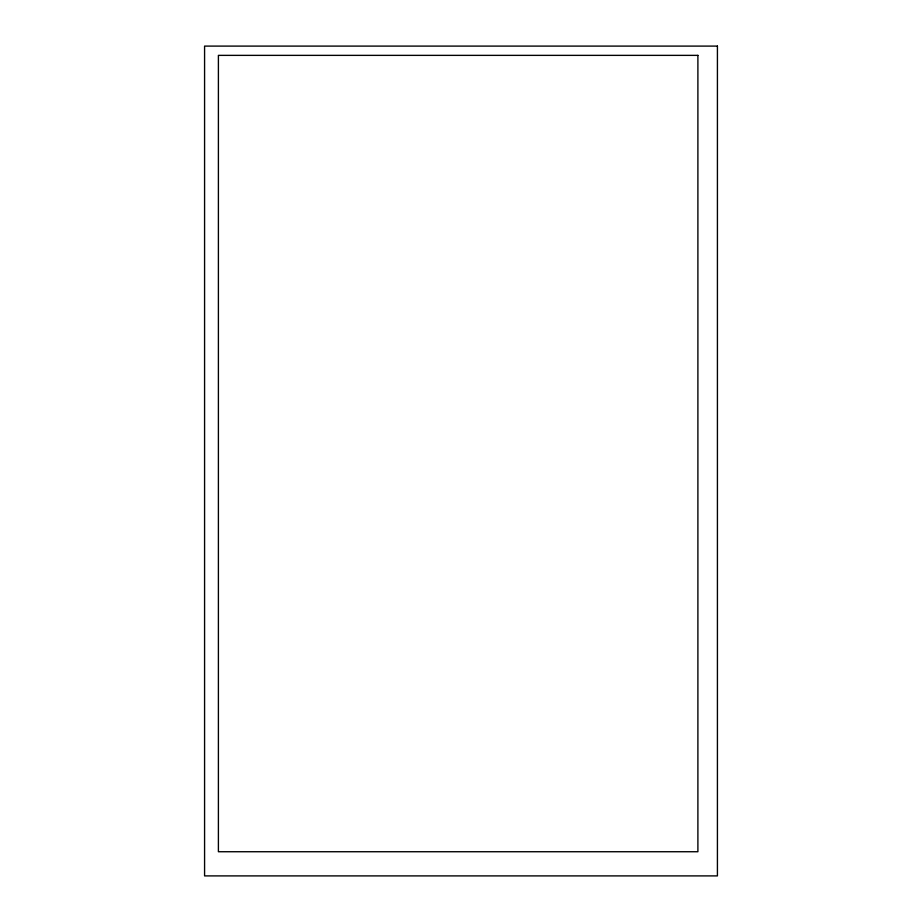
<?xml version="1.0" encoding="UTF-8"?>
<svg xmlns="http://www.w3.org/2000/svg" width="922" height="922" viewBox="0 0 922 922"><rect width="100%" height="100%" fill="white"/><g stroke="black" fill="none" stroke-linecap="round" stroke-linejoin="round"><path stroke-width="1.38" d="M717.42 46.1L204.58 46.1L204.58 875.9L717.42 875.9L717.42 46.1M697.896 55.366L218.399 55.366L218.399 851.732L697.896 851.732L697.896 55.366"/></g></svg>
